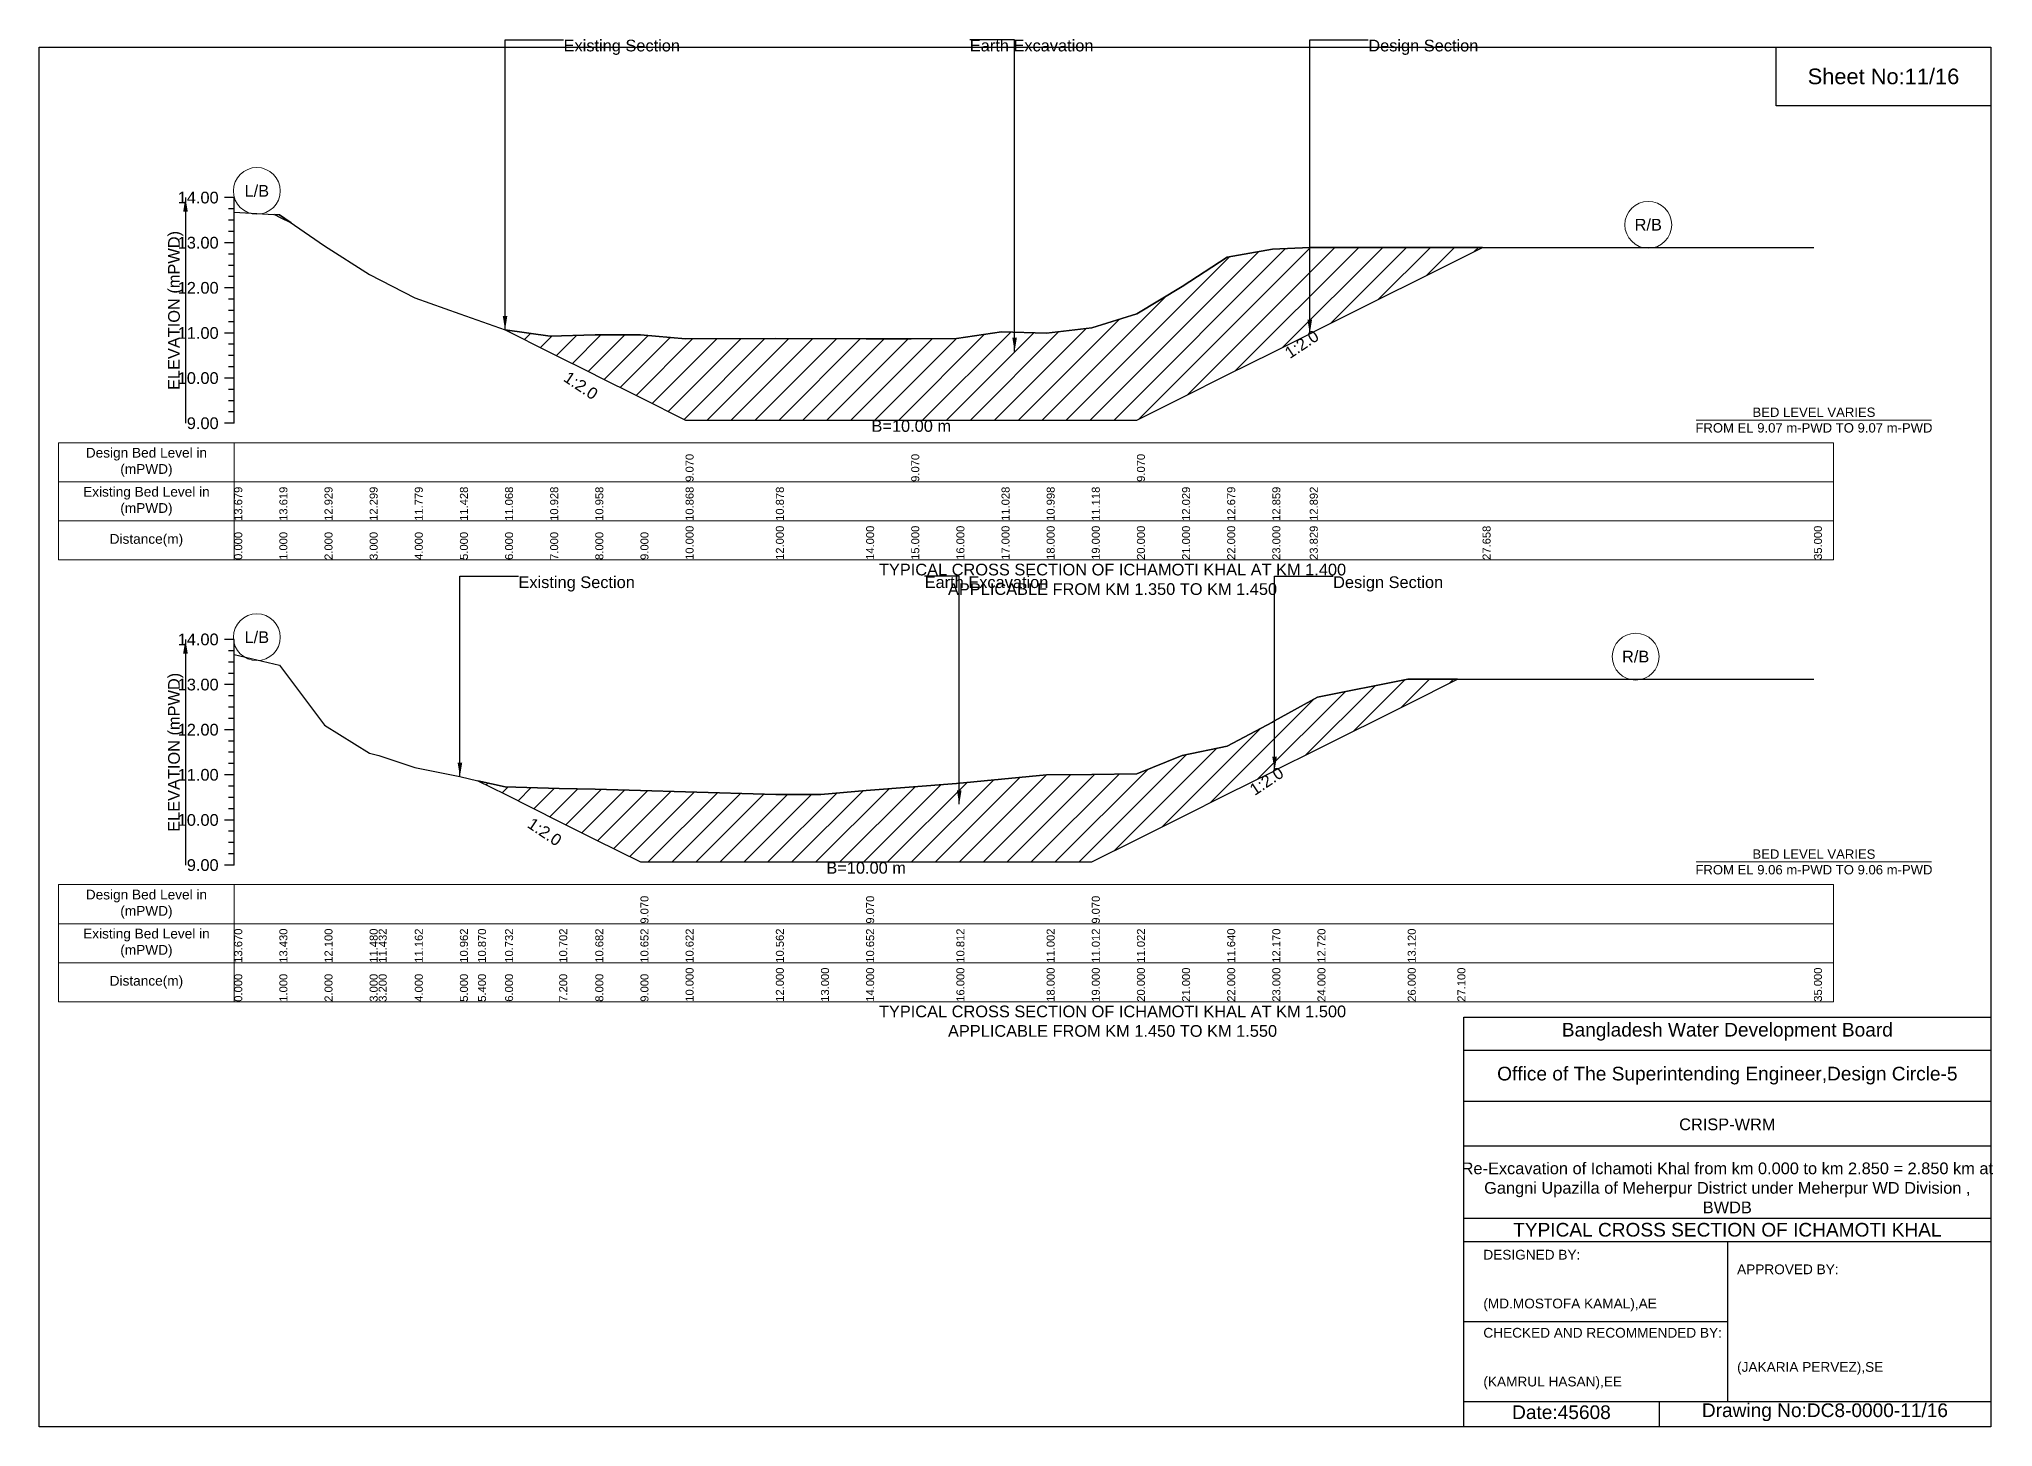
# Model space of a CAD drawing. Header units: inches. Extents: x 91000 to 258009, y -5656 to 391.
# Drawn here: x 200000 to 208009, y -5656 to 33 of the extents above; entities that cross this region are included whole.
import ezdxf

# ---------------------------------------------------------------- set-up
doc = ezdxf.new("R2010")
doc.units = ezdxf.units.IN
doc.header["$LTSCALE"] = 7
doc.header["$MEASUREMENT"] = 0
for name, color, linetype, lineweight in [('Cross section Data Border', 7, 'Continuous', 9), ('Cross Section Labels', 7, 'Continuous', 9), ('Existing_Bed_Level for Xsection', 7, 'Continuous', 25)]:
    doc.layers.add(name, color=color, linetype=linetype, lineweight=lineweight)
doc.styles.get("Standard").update_dxf_attribs({"font": 'arial.ttf'})
doc.dimstyles.get("Standard").update_dxf_attribs({"dimtxt": 0.18, "dimasz": 0.18, "dimexe": 0.18, "dimexo": 0.0625, "dimgap": 0.09, "dimtad": 0, "dimtih": 1, "dimtoh": 1, "dimdec": 4, "dimzin": 0, "dimdsep": 46, "dimtxsty": 'Standard', "dimcen": 0.09, "dimadec": 0, "dimazin": 0, "dimtfac": 1, "dimtdec": 4, "dimtofl": 0, "dimtmove": 0, "dimatfit": 3, "dimfxl": 1, "dimtolj": 1, "dimtzin": 0, "dimarcsym": 0})

msp = doc.modelspace()

# ---------------------------------------------------------------- hatches: boundary and pattern name
at = {"layer": 'Existing_Bed_Level for Xsection'}
h = msp.add_hatch(dxfattribs=at)
h.set_pattern_fill('ANSI31', color=256, scale=555, style=0)
h.paths.add_polyline_path([(200964.4, -685.8), (200985, -696.1), (201032.7, -720), (200985, -687.1)])
h = msp.add_hatch(dxfattribs=at)
h.set_pattern_fill('ANSI31', color=256, scale=555, style=0)
h.paths.add_polyline_path([(201911, -1159.1), (202095, -1251.1), (202280, -1343.6), (202280.5, -1343.9), (202465, -1436.1), (202650, -1528.6), (203020, -1528.6), (203390, -1528.6), (203575, -1528.6), (203760, -1528.6), (203945, -1528.6), (204130, -1528.6), (204315, -1528.6), (204500, -1528.6), (204685, -1436.1), (204870, -1343.6), (205055, -1251.1), (205208.4, -1174.4), (205240, -1158.6), (205916.7, -820.3), (205240, -820.3), (205208.4, -821.5), (205055, -827.7), (204870, -861), (204685, -981.2), (204500, -1092.4), (204315, -1149.8), (204130, -1172), (203945, -1166.4), (203760, -1194.2), (203575, -1196), (203390, -1196), (203020, -1194.2), (202650, -1196), (202465, -1179.3), (202280.5, -1179.3), (202280, -1179.3), (202095, -1184.9)])
h = msp.add_hatch(dxfattribs=at)
h.set_pattern_fill('ANSI31', color=256, scale=555, style=0)
h.paths.add_polyline_path([(201799, -3007), (201910, -3062.5), (202132, -3173.5), (202280, -3247.5), (202465, -3340), (202650, -3340), (203020, -3340), (203205, -3340), (203390, -3340), (203760, -3340), (204130, -3340), (204315, -3340), (204500, -3247.5), (204685, -3155), (204870, -3062.5), (205055, -2970), (205064.2, -2965.4), (205240, -2877.5), (205610, -2692.5), (205813.5, -2590.8), (205610, -2590.8), (205240, -2664.8), (205064.2, -2761.4), (205055, -2766.5), (204870, -2864.6), (204685, -2903.1), (204500, -2978.9), (204315, -2980.8), (204130, -2982.6), (203760, -3017.8), (203390, -3047.3), (203205, -3064), (203020, -3064), (202650, -3052.9), (202465, -3047.3), (202280, -3041.8), (202132, -3038.1), (201910, -3032.6)])

# ---------------------------------------------------------------- linework, layer by layer
for points in [[(200000, 0), (208000, 0), (208000, -5656), (200000, -5656)], [(207120, 0), (208000, 0), (208000, -240), (207120, -240)]]:
    msp.add_lwpolyline(points, close=True)
for points in [[(205840, -5656), (205840, -3976), (208000, -3976)], [(205840, -4112), (208000, -4112)], [(205840, -4320), (208000, -4320)], [(205840, -4504), (208000, -4504)], [(205840, -4800), (208000, -4800)], [(205840, -4896), (208000, -4896)], [(206920, -4896), (206920, -5552)], [(205840, -5224), (206920, -5224)], [(205840, -5552), (208000, -5552)], [(206640, -5552), (206640, -5656)]]:
    msp.add_lwpolyline(points)
at = {"layer": 'Cross section Data Border'}
for points in [[(200080, -1621.6), (207355, -1621.6), (207355, -2101.6), (200080, -2101.6)], [(200080, -3433), (207355, -3433), (207355, -3913), (200080, -3913)]]:
    msp.add_lwpolyline(points, close=True, dxfattribs=at)
for points in [[(200800, -1621.6), (200800, -2101.6)], [(200080, -1781.6), (207355, -1781.6)], [(200080, -1941.6), (207355, -1941.6)], [(200800, -3433), (200800, -3913)], [(200080, -3593), (207355, -3593)], [(200080, -3753), (207355, -3753)]]:
    msp.add_lwpolyline(points, dxfattribs=at)
at = {"layer": 'Cross Section Labels'}
for points in [[(206792.8, -1528.6), (207757.2, -1528.6)], [(206792.8, -3340), (207757.2, -3340)]]:
    msp.add_lwpolyline(points, dxfattribs=at)
for centre in [(200892.5, -589), (206595.9, -727.8), (200892.5, -2418.7), (206544.2, -2498.3)]:
    msp.add_circle(centre, 96, dxfattribs=at)
at = {"layer": 'Existing_Bed_Level for Xsection'}
for points in [[(200800, -616.6), (200760, -616.6)], [(200800, -1541.6), (200800, -1356.6), (200800, -1171.6), (200800, -986.6), (200800, -801.6), (200800, -616.6)], [(200800, -662.8), (200776, -662.8)], [(200800, -709.1), (200776, -709.1)], [(200800, -676), (200985, -687.1), (201170, -814.7), (201355, -931.3), (201540, -1027.5), (201725, -1092.4), (201910, -1159), (201911, -1159.1), (202095, -1184.9), (202280, -1179.3), (202280.5, -1179.3), (202465, -1179.3), (202650, -1196), (202650, -1196), (203020, -1194.2), (203390, -1196), (203575, -1196), (203575, -1196), (203760, -1194.2), (203945, -1166.4), (204130, -1172), (204315, -1149.8), (204500, -1092.4), (204500, -1092.4), (204685, -981.2), (204870, -861), (205055, -827.7), (205208.4, -821.5), (205240, -820.3), (205916.7, -820.3), (207275, -820.3)], [(200800, -755.3), (200776, -755.3)], [(200800, -801.6), (200760, -801.6)], [(200800, -847.8), (200776, -847.8)], [(200800, -894.1), (200776, -894.1)], [(200800, -940.3), (200776, -940.3)], [(200800, -986.6), (200760, -986.6)], [(200800, -1032.8), (200776, -1032.8)], [(200800, -1079.1), (200776, -1079.1)], [(200800, -1171.6), (200760, -1171.6)], [(200800, -1125.3), (200776, -1125.3)], [(200800, -1217.8), (200776, -1217.8)], [(200800, -1264.1), (200776, -1264.1)], [(200800, -1356.6), (200760, -1356.6)], [(200800, -1310.3), (200776, -1310.3)], [(200800, -1402.8), (200776, -1402.8)], [(200800, -1449.1), (200776, -1449.1)], [(200800, -1495.3), (200776, -1495.3)], [(200800, -1541.6), (200760, -1541.6)], [(200800, -2428), (200760, -2428)], [(200800, -2474.2), (200776, -2474.2)], [(200800, -3353), (200800, -3168), (200800, -2983), (200800, -2798), (200800, -2613), (200800, -2428)], [(200800, -2520.5), (200776, -2520.5)], [(200800, -2489), (200985, -2533.4), (201170, -2779.5), (201355, -2894.2), (201392, -2903.1), (201540, -2953), (201725, -2990), (201799, -3007), (201910, -3032.6), (202132, -3038.1), (202280, -3041.8), (202465, -3047.3), (202465, -3047.3), (202650, -3052.9), (203020, -3064), (203205, -3064), (203390, -3047.3), (203390, -3047.3), (203760, -3017.8), (204130, -2982.6), (204315, -2980.8), (204315, -2980.8), (204500, -2978.9), (204685, -2903.1), (204870, -2864.6), (205055, -2766.5), (205064.2, -2761.4), (205240, -2664.8), (205610, -2590.8), (205813.5, -2590.8), (207275, -2590.8)], [(200800, -2613), (200760, -2613)], [(200800, -2566.7), (200776, -2566.7)], [(200800, -2659.2), (200776, -2659.2)], [(200800, -2705.5), (200776, -2705.5)], [(200800, -2798), (200760, -2798)], [(200800, -2751.7), (200776, -2751.7)], [(200800, -2844.2), (200776, -2844.2)], [(200800, -2890.5), (200776, -2890.5)], [(200800, -2936.7), (200776, -2936.7)], [(200800, -2983), (200760, -2983)], [(200800, -3029.2), (200776, -3029.2)], [(200800, -3075.5), (200776, -3075.5)], [(200800, -3121.7), (200776, -3121.7)], [(200800, -3168), (200760, -3168)], [(200800, -3214.2), (200776, -3214.2)], [(200800, -3260.5), (200776, -3260.5)], [(200800, -3353), (200760, -3353)], [(200800, -3306.7), (200776, -3306.7)]]:
    msp.add_lwpolyline(points, dxfattribs=at)
for points in [[(200964.4, -685.8), (200985, -696.1), (201032.7, -720), (200985, -687.1)], [(201911, -1159.1), (201911, -1159.1), (202095, -1251.1), (202280, -1343.6), (202280.5, -1343.9), (202465, -1436.1), (202650, -1528.6), (202650, -1528.6), (203020, -1528.6), (203390, -1528.6), (203575, -1528.6), (203575, -1528.6), (203760, -1528.6), (203945, -1528.6), (204130, -1528.6), (204315, -1528.6), (204500, -1528.6), (204500, -1528.6), (204685, -1436.1), (204870, -1343.6), (205055, -1251.1), (205208.4, -1174.4), (205240, -1158.6), (205916.7, -820.3), (205916.7, -820.3), (205916.7, -820.3), (205240, -820.3), (205208.4, -821.5), (205055, -827.7), (204870, -861), (204685, -981.2), (204500, -1092.4), (204500, -1092.4), (204315, -1149.8), (204130, -1172), (203945, -1166.4), (203760, -1194.2), (203575, -1196), (203575, -1196), (203390, -1196), (203020, -1194.2), (202650, -1196), (202650, -1196), (202465, -1179.3), (202280.5, -1179.3), (202280, -1179.3), (202095, -1184.9), (201911, -1159.1)], [(201799, -3007), (201799, -3007), (201910, -3062.5), (202132, -3173.5), (202280, -3247.5), (202465, -3340), (202465, -3340), (202650, -3340), (203020, -3340), (203205, -3340), (203390, -3340), (203390, -3340), (203760, -3340), (204130, -3340), (204315, -3340), (204315, -3340), (204500, -3247.5), (204685, -3155), (204870, -3062.5), (205055, -2970), (205064.2, -2965.4), (205240, -2877.5), (205610, -2692.5), (205813.5, -2590.8), (205813.5, -2590.8), (205813.5, -2590.8), (205610, -2590.8), (205240, -2664.8), (205064.2, -2761.4), (205055, -2766.5), (204870, -2864.6), (204685, -2903.1), (204500, -2978.9), (204315, -2980.8), (204315, -2980.8), (204130, -2982.6), (203760, -3017.8), (203390, -3047.3), (203390, -3047.3), (203205, -3064), (203020, -3064), (202650, -3052.9), (202465, -3047.3), (202465, -3047.3), (202280, -3041.8), (202132, -3038.1), (201910, -3032.6), (201799, -3007)]]:
    msp.add_lwpolyline(points, close=True, dxfattribs=at)

# ---------------------------------------------------------------- texts
at = {"attachment_point": 5}
for s, insert, char_height in [('Sheet No:11/16', (207560, -120), 64), ('Bangladesh Water Development Board', (206920, -4036), 56), ('Office of The Superintending Engineer,Design Circle-5', (206920, -4216), 56)]:
    msp.add_mtext(s, dxfattribs=dict(at, insert=insert, char_height=char_height))
for s, insert, char_height, width, attachment_point in [('CRISP-WRM', (206920, -4416), 48, 2240, 5), ('Re-Excavation of Ichamoti Khal from km 0.000 to km 2.850 = 2.850 km at^JGangni Upazilla of Meherpur District under Meherpur WD Division ,^JBWDB', (206920, -4676), 48, 2160, 5), ('TYPICAL CROSS SECTION OF ICHAMOTI KHAL', (206920, -4848), 56, 2240, 5), ('DESIGNED BY:^J^J^J(MD.MOSTOFA KAMAL),AE', (205920, -5056), 40, 1120, 4), ('APPROVED BY:^J^J^J^J^J^J(JAKARIA PERVEZ),SE', (206960, -5216), 40, 1120, 4), ('CHECKED AND RECOMMENDED BY:^J^J^J(KAMRUL HASAN),EE', (205920, -5376), 40, 1120, 4), ('Date:45608', (206240, -5596), 56, 1120, 5), ('Drawing No:DC8-0000-11/16', (207320, -5596), 56, 1760, 5)]:
    msp.add_mtext(s, dxfattribs=dict(insert=insert, char_height=char_height, width=width, attachment_point=attachment_point))
at = {"layer": 'Cross section Data Border', "char_height": 40, "width": 640, "attachment_point": 5}
for s, insert in [('Design Bed Level in (mPWD)', (200440, -1701.6)), ('Existing Bed Level in (mPWD)', (200440, -1861.6)), ('Distance(m)', (200440, -2021.6)), ('Design Bed Level in (mPWD)', (200440, -3513)), ('Existing Bed Level in (mPWD)', (200440, -3673)), ('Distance(m)', (200440, -3833))]:
    msp.add_mtext(s, dxfattribs=dict(at, insert=insert))
at = {"layer": 'Cross Section Labels'}
for s, insert, char_height, attachment_point in [('Existing Section', (202150, 30.9), 48, 1), ('Earth Excavation', (203815, 30.9), 48, 1), ('Design Section', (205448.4, 30.9), 48, 1), ('L/B', (200892.5, -589), 48, 5), ('R/B', (206595.9, -727.8), 48, 5), ('BED LEVEL VARIES ^JFROM EL 9.07 m-PWD TO 9.07 m-PWD', (207275, -1528.6), 38.4, 5), ('B=10.00 m', (203575, -1528.6), 48, 2), ('TYPICAL CROSS SECTION OF ICHAMOTI KHAL AT KM 1.400^JAPPLICABLE FROM KM 1.350 TO KM 1.450', (204400, -2181.6), 48, 5), ('Existing Section', (201965, -2169), 48, 1), ('Earth Excavation', (203630, -2169), 48, 1), ('Design Section', (205304.2, -2169), 48, 1), ('L/B', (200892.5, -2418.7), 48, 5), ('R/B', (206544.2, -2498.3), 48, 5), ('B=10.00 m', (203390, -3340), 48, 2), ('BED LEVEL VARIES ^JFROM EL 9.06 m-PWD TO 9.06 m-PWD', (207275, -3340), 38.4, 5), ('TYPICAL CROSS SECTION OF ICHAMOTI KHAL AT KM 1.500^JAPPLICABLE FROM KM 1.450 TO KM 1.550', (204400, -3993), 48, 5)]:
    msp.add_mtext(s, dxfattribs=dict(at, insert=insert, char_height=char_height, attachment_point=attachment_point))
at = {"layer": 'Cross Section Labels', "char_height": 48, "attachment_point": 2}
for insert, rotation in [((205162.1, -1197.6), 33.69007), ((202234.3, -1367), 326.30993), ((205018, -2988.5), 33.69007), ((202085.8, -3196.6), 326.30993)]:
    msp.add_mtext('1:2.0', dxfattribs=dict(at, insert=insert, rotation=rotation))
at = {"layer": 'Existing_Bed_Level for Xsection', "char_height": 48, "attachment_point": 6}
for s, insert in [('14.00', (200736, -616.6)), ('13.00', (200736, -801.6)), ('12.00', (200736, -986.6)), ('11.00', (200736, -1171.6)), ('10.00', (200736, -1356.6)), ('9.00', (200736, -1541.6)), ('14.00', (200736, -2428)), ('13.00', (200736, -2613)), ('12.00', (200736, -2798)), ('11.00', (200736, -2983)), ('10.00', (200736, -3168)), ('9.00', (200736, -3353))]:
    msp.add_mtext(s, dxfattribs=dict(at, insert=insert))
at = {"layer": 'Existing_Bed_Level for Xsection', "rotation": 90}
for s, insert, char_height, attachment_point in [('ELEVATION (mPWD)', (200560, -1079.1), 48, 5), ('9.070', (202650, -1781.6), 32.8, 1), ('9.070', (203575, -1781.6), 32.8, 1), ('9.070', (204500, -1781.6), 32.8, 1), ('13.679', (200800, -1941.6), 32.8, 1), ('13.619', (200985, -1941.6), 32.8, 1), ('12.929', (201170, -1941.6), 32.8, 1), ('12.299', (201355, -1941.6), 32.8, 1), ('11.779', (201540, -1941.6), 32.8, 1), ('11.428', (201725, -1941.6), 32.8, 1), ('11.068', (201910, -1941.6), 32.8, 1), ('10.928', (202095, -1941.6), 32.8, 1), ('10.958', (202280, -1941.6), 32.8, 1), ('10.868', (202650, -1941.6), 32.8, 1), ('10.878', (203020, -1941.6), 32.8, 1), ('11.028', (203945, -1941.6), 32.8, 1), ('10.998', (204130, -1941.6), 32.8, 1), ('11.118', (204315, -1941.6), 32.8, 1), ('12.029', (204685, -1941.6), 32.8, 1), ('12.679', (204870, -1941.6), 32.8, 1), ('12.859', (205055, -1941.6), 32.8, 1), ('12.892', (205208.4, -1941.6), 32.8, 1), ('0.000', (200800, -2101.6), 32.8, 1), ('1.000', (200985, -2101.6), 32.8, 1), ('2.000', (201170, -2101.6), 32.8, 1), ('3.000', (201355, -2101.6), 32.8, 1), ('4.000', (201540, -2101.6), 32.8, 1), ('5.000', (201725, -2101.6), 32.8, 1), ('6.000', (201910, -2101.6), 32.8, 1), ('7.000', (202095, -2101.6), 32.8, 1), ('8.000', (202280, -2101.6), 32.8, 1), ('9.000', (202465, -2101.6), 32.8, 1), ('10.000', (202650, -2101.6), 32.8, 1), ('12.000', (203020, -2101.6), 32.8, 1), ('14.000', (203390, -2101.6), 32.8, 1), ('15.000', (203575, -2101.6), 32.8, 1), ('16.000', (203760, -2101.6), 32.8, 1), ('17.000', (203945, -2101.6), 32.8, 1), ('18.000', (204130, -2101.6), 32.8, 1), ('19.000', (204315, -2101.6), 32.8, 1), ('20.000', (204500, -2101.6), 32.8, 1), ('21.000', (204685, -2101.6), 32.8, 1), ('22.000', (204870, -2101.6), 32.8, 1), ('23.000', (205055, -2101.6), 32.8, 1), ('23.829', (205208.4, -2101.6), 32.8, 1), ('27.658', (205916.7, -2101.6), 32.8, 1), ('35.000', (207275, -2101.6), 32.8, 1), ('ELEVATION (mPWD)', (200560, -2890.5), 48, 5), ('9.070', (202465, -3593), 32.8, 1), ('9.070', (203390, -3593), 32.8, 1), ('9.070', (204315, -3593), 32.8, 1), ('13.670', (200800, -3753), 32.8, 1), ('13.430', (200985, -3753), 32.8, 1), ('12.100', (201170, -3753), 32.8, 1), ('11.480', (201355, -3753), 32.8, 1), ('11.432', (201392, -3753), 32.8, 1), ('11.162', (201540, -3753), 32.8, 1), ('10.962', (201725, -3753), 32.8, 1), ('10.870', (201799, -3753), 32.8, 1), ('10.732', (201910, -3753), 32.8, 1), ('10.702', (202132, -3753), 32.8, 1), ('10.682', (202280, -3753), 32.8, 1), ('10.652', (202465, -3753), 32.8, 1), ('10.622', (202650, -3753), 32.8, 1), ('10.562', (203020, -3753), 32.8, 1), ('10.652', (203390, -3753), 32.8, 1), ('10.812', (203760, -3753), 32.8, 1), ('11.002', (204130, -3753), 32.8, 1), ('11.012', (204315, -3753), 32.8, 1), ('11.022', (204500, -3753), 32.8, 1), ('11.640', (204870, -3753), 32.8, 1), ('12.170', (205055, -3753), 32.8, 1), ('12.720', (205240, -3753), 32.8, 1), ('13.120', (205610, -3753), 32.8, 1), ('0.000', (200800, -3913), 32.8, 1), ('1.000', (200985, -3913), 32.8, 1), ('2.000', (201170, -3913), 32.8, 1), ('3.000', (201355, -3913), 32.8, 1), ('3.200', (201392, -3913), 32.8, 1), ('4.000', (201540, -3913), 32.8, 1), ('5.000', (201725, -3913), 32.8, 1), ('5.400', (201799, -3913), 32.8, 1), ('6.000', (201910, -3913), 32.8, 1), ('7.200', (202132, -3913), 32.8, 1), ('8.000', (202280, -3913), 32.8, 1), ('9.000', (202465, -3913), 32.8, 1), ('10.000', (202650, -3913), 32.8, 1), ('12.000', (203020, -3913), 32.8, 1), ('13.000', (203205, -3913), 32.8, 1), ('14.000', (203390, -3913), 32.8, 1), ('16.000', (203760, -3913), 32.8, 1), ('18.000', (204130, -3913), 32.8, 1), ('19.000', (204315, -3913), 32.8, 1), ('20.000', (204500, -3913), 32.8, 1), ('21.000', (204685, -3913), 32.8, 1), ('22.000', (204870, -3913), 32.8, 1), ('23.000', (205055, -3913), 32.8, 1), ('24.000', (205240, -3913), 32.8, 1), ('26.000', (205610, -3913), 32.8, 1), ('27.100', (205813.5, -3913), 32.8, 1), ('35.000', (207275, -3913), 32.8, 1)]:
    msp.add_mtext(s, dxfattribs=dict(at, insert=insert, char_height=char_height, attachment_point=attachment_point))

# ---------------------------------------------------------------- leaders
at = {"layer": 'Cross Section Labels', "annotation_type": 0, "has_hookline": 1, "hookline_direction": 0}
for points, text_width in [([(201910, -1159), (201910, 30.9), (202149.9, 30.9)], 467.2), ([(203998.6, -1247.6), (203998.6, 30.9), (203814.9, 30.9)], 497), ([(205208.4, -1174.4), (205208.4, 30.9), (205448.3, 30.9)], 441.2), ([(201725, -2990), (201725, -2169), (201964.9, -2169)], 467.2), ([(203771.6, -3103.6), (203771.6, -2169), (203629.9, -2169)], 497), ([(205064.2, -2965.4), (205064.2, -2169), (205304.2, -2169)], 441.2)]:
    msp.add_leader(points, dimstyle='Standard', override={"dimasz": 57.6}, dxfattribs=dict(at, text_width=text_width))
at = {"layer": 'Existing_Bed_Level for Xsection'}
for points in [[(200600, -616.6), (200600, -1541.6)], [(200600, -2428), (200600, -3353)]]:
    msp.add_leader(points, dimstyle='Standard', override={"dimasz": 57.6}, dxfattribs=at)

doc.saveas('drawing.dxf')
